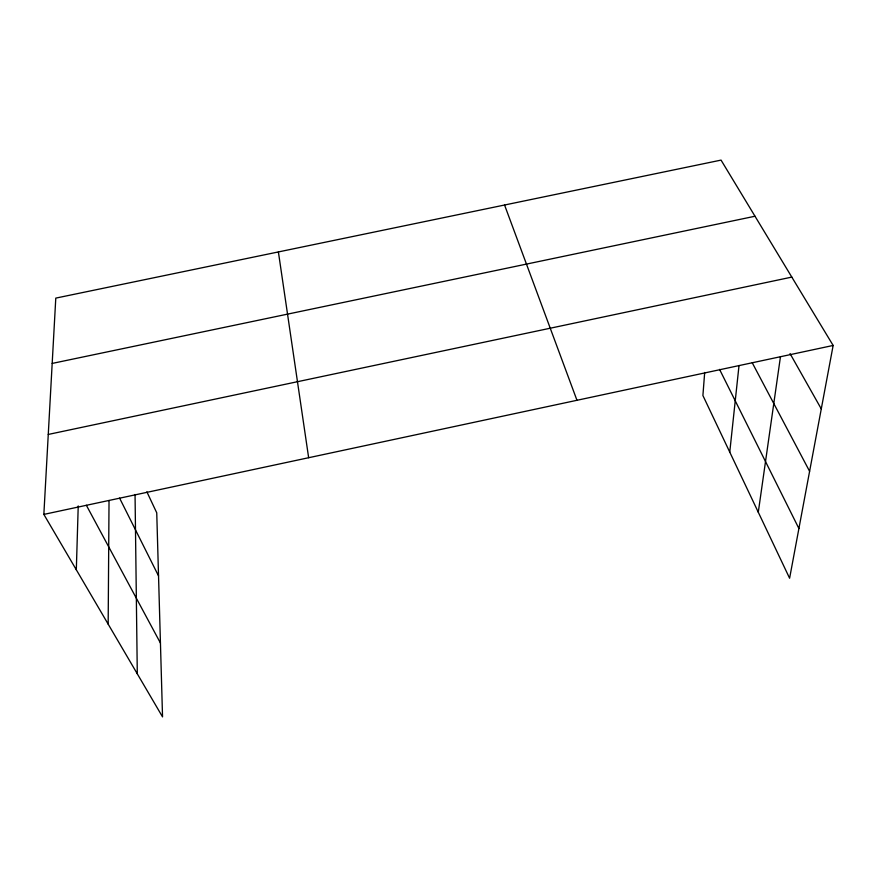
<?xml version="1.0" encoding="UTF-8"?>
<svg xmlns="http://www.w3.org/2000/svg" width="877" height="877" viewBox="0 0 877 877"><rect width="100%" height="100%" fill="white"/><g stroke="black" fill="none" stroke-linecap="round" stroke-linejoin="round"><path stroke-width="1.32" d="M108.167 624.139L109.033 500.504M76.321 569.798L78.228 505.952M146.876 491.833L156.742 512.815L162.541 716.893L43.85 514.404L55.788 298.114L721.047 160.107L833.15 345.45L789.607 578.239L702.905 395.527L704.68 372.451M729.752 452.115L739.015 365.534M758.287 512.234L780.464 356.698M43.85 514.404L833.15 345.45M48.268 434.444L791.81 277.099M52.181 363.429L754.998 216.235M790.056 353.595L821.278 408.901M86.352 505.262L160.447 643.049M752.258 362.804L809.603 471.311M119.59 498.103L158.54 575.904M719.557 369.37L798.903 528.513M504.56 205.021L576.967 400.285M278.393 251.929L308.649 457.728M135.047 494.485L137.294 673.81"/></g></svg>
